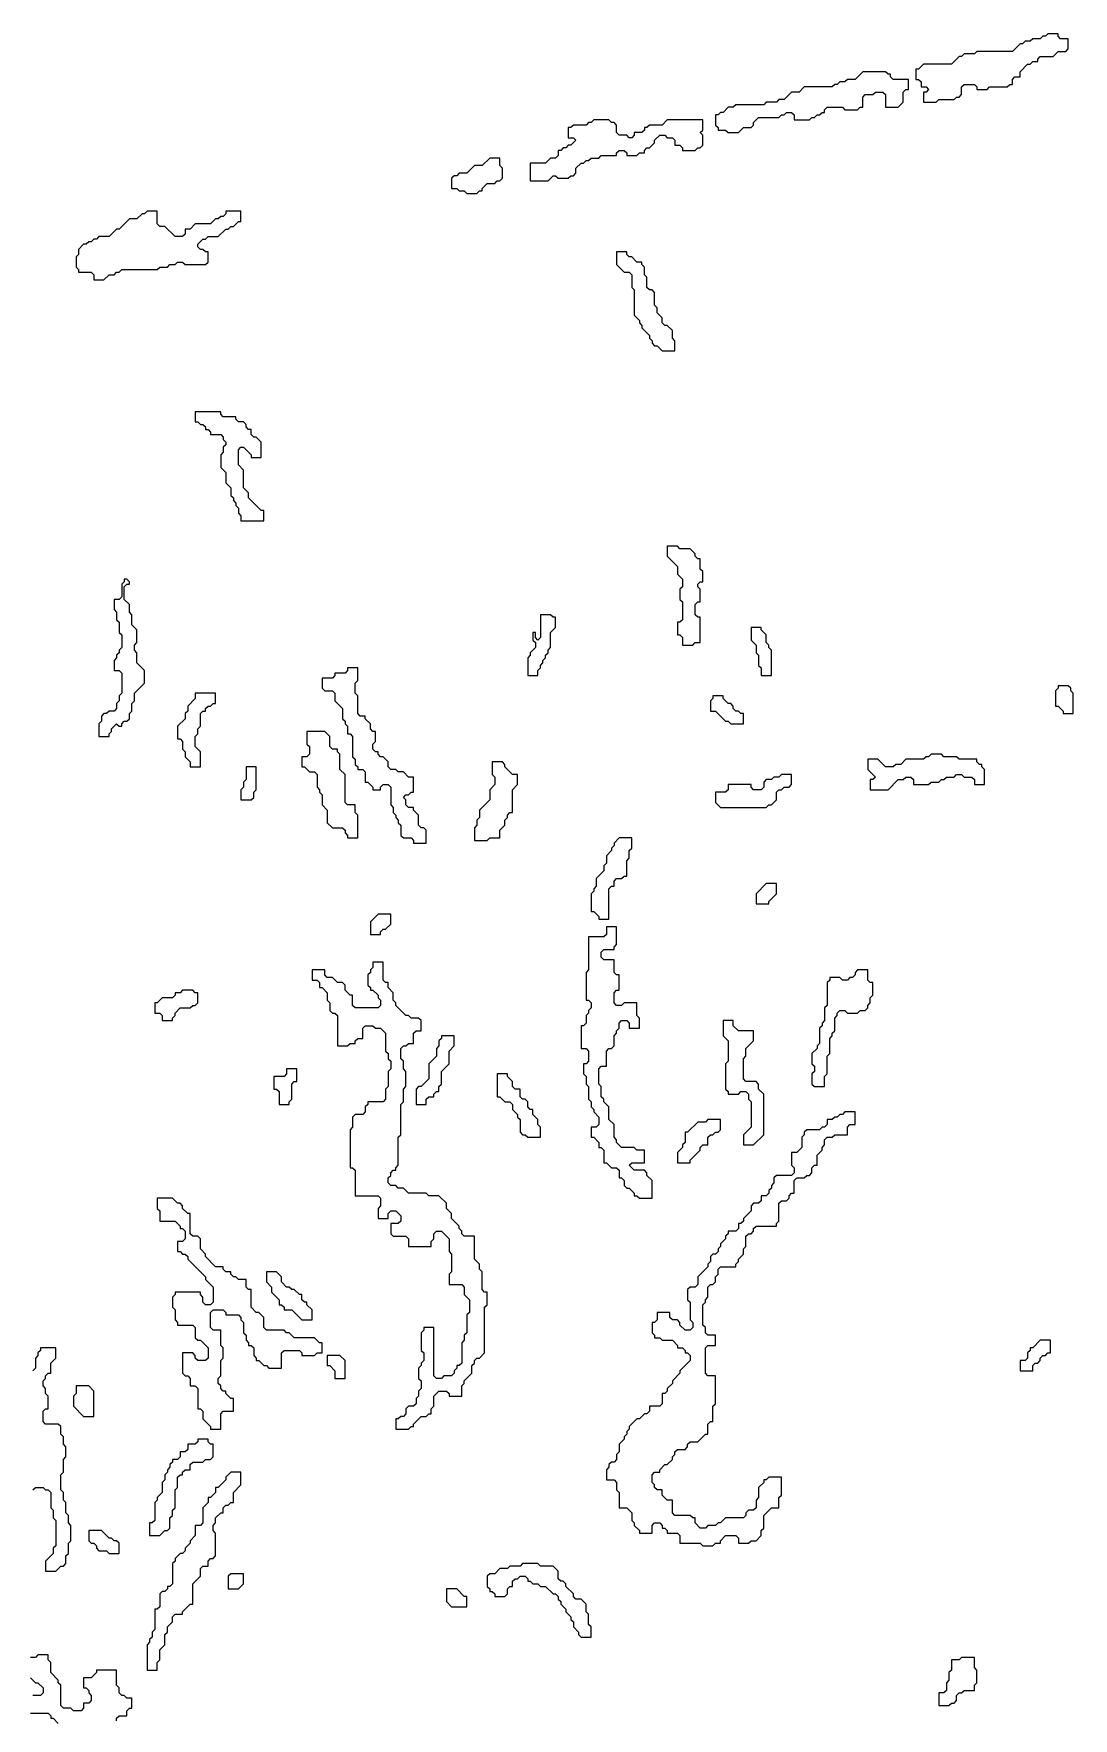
# Model space of a CAD drawing. Header units: metres. Extents: x 0 to 500, y 0 to 703.
# Drawn here: x 298.7 to 349.9, y 601.1 to 684.1 of the extents above; entities that cross this region are included whole.
import ezdxf

# ---------------------------------------------------------------- set-up
doc = ezdxf.new("R2010")
doc.units = ezdxf.units.M

msp = doc.modelspace()

# ---------------------------------------------------------------- linework, layer by layer
for points in [[(348.625, 684.125), (348.5, 684), (348.375, 684), (348.25, 683.875), (347.875, 683.875), (347.75, 683.75), (347.5, 683.75), (347.375, 683.625), (347.25, 683.625), (346.875, 683.25), (345.125, 683.25), (345, 683.125), (344.5, 683.125), (344.375, 683), (344.25, 683), (343.875, 682.625), (342.5, 682.625), (342.25, 682.375), (342.125, 682.375), (342.125, 681.875), (342.25, 681.875), (342.375, 681.75), (342.375, 681.5), (342.625, 681.5), (342.75, 681.375), (342.625, 681.25), (342.5, 681.25), (342.5, 680.75), (343.125, 680.75), (343.25, 680.875), (344, 680.875), (344.125, 681), (344.25, 681), (344.375, 681.125), (344.375, 681.5), (344.5, 681.625), (345, 681.625), (345.125, 681.5), (345.125, 681.375), (345.625, 681.375), (345.75, 681.5), (346.625, 681.5), (346.75, 681.625), (346.875, 681.625), (346.875, 681.875), (347, 682), (347.25, 682), (347.25, 682.25), (347.625, 682.625), (347.75, 682.625), (347.875, 682.75), (348.125, 682.75), (348.125, 682.875), (348.25, 683), (348.875, 683), (349.125, 683.25), (349.5, 683.25), (349.625, 683.375), (349.625, 683.875), (349.25, 683.875), (349.125, 684), (349.125, 684.125)], [(339.5, 682.25), (339.125, 681.875), (338.75, 681.875), (338.625, 681.75), (338.375, 681.75), (338.25, 681.625), (338.125, 681.625), (338, 681.5), (336.625, 681.5), (336.375, 681.25), (336, 681.25), (335.625, 680.875), (335.375, 680.875), (335.25, 680.75), (334.75, 680.75), (334.625, 680.625), (333.25, 680.625), (333.125, 680.5), (332.875, 680.5), (332.625, 680.25), (332.5, 680.25), (332.375, 680.125), (332.25, 680.125), (332.25, 679.625), (332.375, 679.5), (332.375, 679.375), (332.75, 679.375), (332.875, 679.25), (333.375, 679.25), (333.625, 679.5), (334, 679.5), (334.125, 679.625), (334.125, 679.75), (334.375, 680), (335.375, 680), (335.5, 680.125), (335.625, 680.125), (335.75, 680.25), (336, 680.25), (336.125, 680.125), (336.125, 679.875), (336.875, 679.875), (337, 680), (337.125, 680), (337.25, 680.125), (337.375, 680.125), (337.5, 680.25), (337.625, 680.25), (337.625, 680.375), (337.75, 680.5), (338.5, 680.5), (338.625, 680.375), (339.25, 680.375), (339.375, 680.5), (339.5, 680.5), (339.5, 681), (339.625, 681.125), (340, 681.125), (340.125, 681.25), (340.5, 681.25), (340.625, 681.125), (340.625, 680.5), (341.25, 680.5), (341.5, 680.75), (341.5, 681.25), (341.625, 681.375), (341.75, 681.375), (341.75, 681.875), (341, 681.875), (340.875, 682), (340.875, 682.125), (340.75, 682.125), (340.625, 682.25)], [(326.25, 679.875), (326.125, 679.75), (326, 679.75), (325.875, 679.625), (325.25, 679.625), (325.125, 679.5), (325, 679.5), (325, 679), (325.25, 679), (325.375, 678.875), (325.125, 678.625), (325, 678.625), (324.875, 678.5), (324.75, 678.5), (324.625, 678.375), (324.5, 678.375), (324.5, 678.125), (324.375, 678), (324.125, 678), (323.875, 677.75), (323.125, 677.75), (323.125, 676.875), (324, 676.875), (324.25, 677.125), (324.375, 677.125), (324.5, 677), (325, 677), (325.125, 677.125), (325.25, 677.125), (325.375, 677.25), (325.375, 677.5), (325.625, 677.75), (325.75, 677.75), (325.875, 677.875), (326, 677.875), (326.125, 678), (326.5, 678), (326.625, 678.125), (327.375, 678.125), (327.375, 678.25), (327.5, 678.375), (327.75, 678.375), (327.875, 678.25), (327.875, 678.125), (328.375, 678.125), (328.5, 678.25), (328.75, 678.25), (328.75, 678.375), (328.875, 678.5), (329, 678.5), (329.25, 678.75), (329.25, 678.875), (329.5, 679.125), (329.75, 679.125), (329.875, 679), (330.125, 679), (330.25, 678.875), (330.25, 678.625), (330.5, 678.625), (330.625, 678.5), (330.625, 678.375), (331.25, 678.375), (331.375, 678.5), (331.5, 678.5), (331.625, 678.625), (331.625, 679.125), (331.5, 679.25), (331.625, 679.375), (331.625, 679.875), (329.875, 679.875), (329.625, 679.625), (329, 679.625), (328.875, 679.5), (328.75, 679.5), (328.75, 679.375), (328.625, 679.25), (328.25, 679.25), (328.25, 679.125), (328.125, 679), (328, 679), (327.875, 679.125), (327.5, 679.125), (327.375, 679.25), (327.375, 679.625), (327.25, 679.75), (327.125, 679.75), (327, 679.875)], [(321.125, 678), (320.75, 677.625), (320.375, 677.625), (320, 677.25), (319.625, 677.25), (319.5, 677.125), (319.375, 677.125), (319.25, 677), (319.25, 676.5), (319.5, 676.5), (319.625, 676.375), (319.875, 676.375), (320, 676.25), (320.5, 676.25), (320.625, 676.375), (320.75, 676.375), (320.75, 676.5), (321, 676.75), (321.375, 676.75), (321.5, 676.875), (321.625, 676.875), (321.75, 677), (321.75, 677.5), (321.625, 677.625), (321.625, 678)], [(304.25, 675.375), (304.125, 675.25), (304, 675.25), (303.75, 675), (303.375, 675), (302.875, 674.5), (302.75, 674.5), (302.375, 674.125), (301.875, 674.125), (301.75, 674), (301.625, 674), (301.5, 673.875), (301.375, 673.875), (301.25, 673.75), (301.125, 673.75), (300.875, 673.5), (300.875, 673.25), (300.75, 673.125), (300.75, 672.625), (300.875, 672.5), (300.875, 672.375), (301.5, 672.375), (301.625, 672.25), (301.625, 672), (302.125, 672), (302.375, 672.25), (302.625, 672.25), (302.75, 672.375), (302.875, 672.375), (303, 672.5), (304.75, 672.5), (304.875, 672.625), (305.25, 672.625), (305.375, 672.75), (305.625, 672.75), (305.75, 672.875), (306, 672.875), (306.125, 672.75), (307.125, 672.75), (307.25, 672.875), (307.25, 673.375), (307.125, 673.375), (307, 673.5), (306.875, 673.5), (306.75, 673.625), (306.75, 673.75), (307, 674), (307.125, 674), (307.25, 674.125), (307.75, 674.125), (308.125, 674.5), (308.25, 674.5), (308.375, 674.625), (308.5, 674.625), (308.75, 674.875), (308.875, 674.875), (308.875, 675.375), (308.125, 675.375), (308.125, 675.25), (308, 675.125), (307.875, 675.125), (307.75, 675), (307.625, 675), (307.375, 674.75), (306.625, 674.75), (306.375, 674.5), (306.125, 674.5), (306.125, 674.25), (306, 674.125), (305.625, 674.125), (305.125, 674.625), (304.875, 674.625), (304.75, 674.75), (304.75, 675.375)], [(327.375, 673.375), (327.375, 672.75), (327.75, 672.375), (328, 672.375), (328.125, 672.25), (328.125, 671.625), (328.25, 671.5), (328.25, 670.25), (328.5, 670), (328.5, 669.875), (328.625, 669.75), (328.625, 669.625), (329, 669.25), (329, 669.125), (329.125, 669), (329.125, 668.875), (329.25, 668.75), (329.375, 668.75), (329.625, 668.5), (330.25, 668.5), (330.25, 669), (330.125, 669.125), (330.125, 669.5), (329.875, 669.75), (329.75, 669.75), (329.625, 669.875), (329.625, 670.125), (329.375, 670.375), (329.375, 670.625), (329.25, 670.75), (329.25, 671.375), (329.125, 671.5), (329, 671.5), (328.875, 671.625), (328.875, 672.125), (328.75, 672.25), (328.75, 672.625), (328.625, 672.75), (328.625, 672.875), (328.375, 672.875), (328.125, 673.125), (328, 673.125), (327.875, 673.25), (327.875, 673.375)], [(306.625, 665.5), (306.625, 665), (306.75, 665), (306.875, 664.875), (307, 664.875), (307.125, 664.75), (307.125, 664.625), (307.25, 664.625), (307.375, 664.5), (307.375, 664.375), (307.875, 664.375), (308, 664.25), (308, 664.125), (308.125, 664), (308.125, 663.875), (308, 663.75), (308, 663.5), (307.875, 663.375), (307.875, 662.75), (308.125, 662.5), (308.125, 662), (308.375, 661.75), (308.375, 661.375), (308.5, 661.25), (308.5, 661.125), (308.625, 661), (308.625, 660.875), (308.75, 660.75), (308.75, 660.5), (308.875, 660.375), (308.875, 660.125), (310, 660.125), (310, 660.625), (309.875, 660.625), (309.25, 661.25), (309.25, 661.5), (309, 661.75), (309, 662.625), (308.75, 662.875), (308.75, 663.625), (308.875, 663.75), (309, 663.75), (309.375, 663.375), (309.375, 663.25), (309.875, 663.25), (309.875, 664), (309.625, 664.25), (309.5, 664.25), (309.375, 664.375), (309.375, 664.625), (309.25, 664.625), (309.125, 664.75), (309.125, 664.875), (309, 665), (308.75, 665), (308.625, 665.125), (308.625, 665.25), (308, 665.25), (307.875, 665.375), (307.875, 665.5)], [(329.875, 658.875), (329.875, 658.375), (330.375, 657.875), (330.375, 657.5), (330.625, 657.25), (330.625, 656.875), (330.5, 656.75), (330.5, 656.25), (330.625, 656.125), (330.625, 655.25), (330.5, 655.125), (330.375, 655.125), (330.375, 654.5), (330.5, 654.5), (330.625, 654.375), (330.625, 654), (331.125, 654), (331.25, 654.125), (331.5, 654.125), (331.5, 655.375), (331.375, 655.375), (331.25, 655.5), (331.25, 656), (331.375, 656.125), (331.5, 656.125), (331.5, 656.75), (331.375, 656.875), (331.375, 657), (331.5, 657.125), (331.625, 657.125), (331.625, 657.625), (331.5, 657.75), (331.5, 658.25), (331.375, 658.25), (331.25, 658.375), (331.25, 658.5), (331, 658.75), (330.5, 658.75), (330.375, 658.875)], [(303.125, 657.25), (303.125, 657.125), (303, 657), (303, 656.375), (302.875, 656.25), (302.625, 656.25), (302.625, 655.75), (302.75, 655.625), (302.75, 655.25), (302.875, 655.125), (302.875, 654.625), (303, 654.5), (303, 653.875), (302.875, 653.75), (302.875, 653.625), (302.75, 653.5), (302.75, 653.375), (302.625, 653.25), (302.625, 652.75), (302.875, 652.75), (303, 652.625), (303, 651.625), (302.875, 651.5), (302.875, 651.25), (302.75, 651.125), (302.75, 650.875), (302.625, 650.75), (302.375, 650.75), (302.25, 650.625), (302.125, 650.625), (302, 650.5), (302, 650.25), (301.875, 650.125), (301.875, 649.5), (302.375, 649.5), (302.375, 649.625), (302.5, 649.75), (302.5, 649.875), (302.75, 650.125), (302.875, 650), (303, 650), (303, 650.125), (303.125, 650.25), (303.25, 650.25), (303.375, 650.375), (303.375, 650.625), (303.5, 650.75), (303.5, 651.125), (303.625, 651.25), (303.625, 651.625), (304.125, 652.125), (304.125, 652.75), (303.75, 653.125), (303.75, 653.625), (303.625, 653.75), (303.625, 654), (303.75, 654.125), (303.75, 654.75), (303.5, 655), (303.5, 655.5), (303.375, 655.625), (303.375, 656), (303.125, 656.25), (303.125, 656.875), (303.25, 657), (303.375, 657), (303.375, 657.125), (303.25, 657.25)], [(323.625, 655.5), (323.625, 654.375), (323.5, 654.25), (323.375, 654.375), (323.375, 654.625), (323.25, 654.625), (323.25, 654.25), (323.375, 654.125), (323.375, 653.875), (323.125, 653.625), (323.125, 653.5), (323, 653.375), (323, 652.5), (323.5, 652.5), (323.5, 652.75), (323.625, 652.875), (323.625, 653), (323.75, 653.125), (323.75, 653.25), (323.875, 653.375), (323.875, 653.5), (324, 653.625), (324, 653.75), (324.125, 653.875), (324.125, 654.625), (324.375, 654.875), (324.375, 655.375), (324.25, 655.375), (324.125, 655.5)], [(334, 654.875), (334, 654.25), (334.25, 654), (334.25, 653.625), (334.375, 653.5), (334.375, 653), (334.5, 652.875), (334.5, 652.5), (335, 652.5), (335, 653.75), (334.875, 653.875), (334.875, 654), (334.75, 654.125), (334.75, 654.5), (334.5, 654.75), (334.5, 654.875)], [(314.125, 652.875), (314.125, 652.75), (314, 652.625), (313.5, 652.625), (313.5, 652.5), (313.375, 652.375), (312.875, 652.375), (312.875, 651.875), (313, 651.75), (313.375, 651.75), (313.5, 651.625), (313.5, 651.25), (313.875, 650.875), (313.875, 650.375), (314, 650.25), (314, 650.125), (314.125, 650), (314.125, 649.625), (314.25, 649.625), (314.375, 649.5), (314.375, 648.5), (314.5, 648.375), (314.5, 648.125), (314.625, 648), (314.625, 647.875), (314.875, 647.875), (315, 647.75), (315, 647.25), (315.125, 647.25), (315.375, 647), (315.375, 646.875), (315.75, 646.875), (315.75, 647), (315.875, 647.125), (316.125, 647.125), (316.25, 647), (316.25, 646.125), (316.375, 646), (316.375, 645.75), (316.5, 645.625), (316.5, 645.5), (316.625, 645.375), (316.625, 645.25), (316.75, 645.125), (316.75, 644.625), (316.875, 644.5), (317.25, 644.5), (317.375, 644.375), (317.375, 644.25), (318, 644.25), (318, 644.875), (317.875, 645), (317.75, 645), (317.625, 645.125), (317.625, 645.625), (317.375, 645.875), (317.375, 646), (317.125, 646), (317, 646.125), (317, 646.375), (316.875, 646.5), (317, 646.625), (317.125, 646.625), (317.25, 646.75), (317.375, 646.75), (317.375, 647.5), (317.125, 647.5), (316.875, 647.75), (316.625, 647.75), (316.5, 647.875), (316.25, 647.875), (316.125, 648), (316.125, 648.25), (315.875, 648.5), (315.75, 648.5), (315.625, 648.625), (315.625, 648.75), (315.5, 648.75), (315.375, 648.875), (315.375, 649.125), (315.5, 649.25), (315.5, 649.75), (315.375, 649.75), (315.25, 649.875), (315.25, 650.125), (315, 650.375), (315, 650.5), (314.75, 650.5), (314.625, 650.625), (314.625, 651.5), (314.5, 651.625), (314.5, 652.125), (314.625, 652.25), (314.625, 652.875)], [(306.625, 651.625), (306.625, 651.375), (306.25, 651), (306.25, 650.75), (306.125, 650.625), (306.125, 650.375), (305.75, 650), (305.75, 649.375), (305.875, 649.375), (306, 649.25), (306, 648.875), (306.125, 648.75), (306.125, 648.5), (306.375, 648.25), (306.375, 648), (306.875, 648), (306.875, 648.75), (306.625, 649), (306.625, 649.5), (306.75, 649.625), (306.75, 649.875), (306.875, 650), (306.875, 650.625), (307, 650.75), (307.125, 650.75), (307.125, 650.875), (307.25, 651), (307.375, 651), (307.5, 651.125), (307.625, 651.125), (307.625, 651.625)], [(349.125, 652), (349.125, 651.875), (349, 651.75), (349, 651), (349.125, 651), (349.375, 650.75), (349.375, 650.625), (349.875, 650.625), (349.875, 651.625), (349.75, 651.75), (349.75, 651.875), (349.625, 652)], [(332.125, 651.5), (332.125, 651.375), (332, 651.25), (332, 650.75), (332.25, 650.75), (332.75, 650.25), (332.875, 650.25), (333, 650.125), (333.625, 650.125), (333.625, 650.625), (333.5, 650.625), (333.375, 650.75), (333.25, 650.75), (333.125, 650.875), (333.125, 651), (333, 651.125), (332.875, 651.125), (332.625, 651.375), (332.625, 651.5)], [(312.125, 649.75), (312.125, 649.125), (312.25, 649), (312.25, 648.625), (312.125, 648.5), (311.875, 648.5), (311.875, 648), (312, 648), (312.25, 647.75), (312.5, 647.75), (312.625, 647.625), (312.625, 647), (312.75, 646.875), (312.75, 646.75), (312.875, 646.625), (312.875, 646.125), (313.125, 645.875), (313.125, 645.25), (313.375, 645), (313.875, 645), (314, 644.875), (314, 644.75), (314.125, 644.625), (314.125, 644.5), (314.625, 644.5), (314.625, 645.625), (314.5, 645.75), (314.5, 646.125), (314.125, 646.125), (314, 646.25), (314, 647.625), (313.75, 647.875), (313.75, 648.625), (313.625, 648.75), (313.625, 648.875), (313.375, 648.875), (313.25, 649), (313.25, 649.5), (313, 649.75)], [(321.25, 648.25), (321.25, 647.625), (321.375, 647.5), (321.375, 647.125), (321.125, 646.875), (321.125, 646.375), (320.625, 645.875), (320.625, 645.5), (320.5, 645.375), (320.5, 645.125), (320.375, 645), (320.375, 644.375), (321, 644.375), (321.125, 644.5), (321.625, 644.5), (321.625, 644.875), (321.875, 645.125), (321.875, 645.375), (322, 645.5), (322, 645.625), (322.125, 645.75), (322.25, 645.75), (322.25, 646.875), (322.5, 647.125), (322.5, 647.625), (322.25, 647.625), (321.875, 648), (321.875, 648.125), (321.75, 648.25)], [(342.875, 648.625), (342.75, 648.5), (342.625, 648.5), (342.5, 648.375), (341.625, 648.375), (341.375, 648.125), (341.125, 648.125), (341, 648), (340.625, 648), (340.25, 648.375), (339.75, 648.375), (339.75, 647.875), (340.125, 647.5), (340, 647.375), (339.875, 647.375), (339.875, 646.875), (340.75, 646.875), (341.25, 647.375), (341.5, 647.375), (341.625, 647.5), (341.875, 647.5), (342, 647.375), (342, 647.125), (342.75, 647.125), (342.875, 647.25), (343.25, 647.25), (343.375, 647.375), (343.5, 647.375), (343.625, 647.5), (344, 647.5), (344.125, 647.625), (344.375, 647.625), (344.5, 647.5), (344.875, 647.5), (345, 647.375), (345, 647.125), (345.5, 647.125), (345.5, 647.875), (345.375, 648), (345.375, 648.125), (345.25, 648.125), (345.125, 648.25), (345.125, 648.375), (344.25, 648.375), (344.125, 648.5), (343.5, 648.5), (343.375, 648.625)], [(309.125, 648), (309.125, 647.375), (309, 647.25), (309, 647), (308.875, 646.875), (308.875, 646.375), (309.375, 646.375), (309.5, 646.5), (309.5, 646.75), (309.625, 646.875), (309.625, 648)], [(335.5, 647.625), (335.375, 647.5), (335.125, 647.5), (335, 647.375), (334.75, 647.375), (334.625, 647.25), (334.625, 647), (334.5, 646.875), (334.125, 646.875), (334, 647), (334, 647.125), (332.875, 647.125), (332.875, 646.875), (332.75, 646.75), (332.25, 646.75), (332.25, 646.25), (332.5, 646), (334.75, 646), (334.875, 646.125), (335, 646.125), (335.25, 646.375), (335.25, 646.75), (335.375, 646.875), (335.5, 646.875), (335.625, 647), (335.875, 647), (336, 647.125), (336, 647.625)], [(327.5, 644.5), (327.25, 644.25), (327.25, 644.125), (327.125, 644), (327.125, 643.875), (326.875, 643.625), (326.875, 643.25), (326.75, 643.125), (326.75, 642.875), (326.375, 642.5), (326.375, 642.125), (326.25, 642), (326.25, 641.875), (326.125, 641.75), (326.125, 640.875), (326.25, 640.875), (326.5, 640.625), (326.5, 640.5), (327, 640.5), (327, 642), (327.125, 642.125), (327.25, 642.125), (327.25, 642.375), (327.375, 642.5), (327.625, 642.5), (327.75, 642.625), (327.875, 642.625), (327.875, 643.375), (328, 643.5), (328, 643.875), (328.125, 644), (328.125, 644.5)], [(334.75, 642.25), (334.25, 641.75), (334.25, 641.25), (334.875, 641.25), (334.875, 641.375), (335.25, 641.75), (335.25, 642.25)], [(315.625, 640.75), (315.25, 640.375), (315.25, 639.75), (315.75, 639.75), (315.75, 639.875), (315.875, 640), (316, 640), (316.25, 640.25), (316.25, 640.75)], [(326.875, 640.125), (326.875, 639.75), (326.75, 639.625), (326, 639.625), (326, 638), (325.875, 637.875), (325.875, 636.5), (326, 636.5), (326.125, 636.375), (326.125, 636.125), (326, 636), (326, 635.875), (325.875, 635.75), (325.875, 635.375), (325.75, 635.25), (325.625, 635.25), (325.625, 634.125), (325.875, 634.125), (326, 634), (326, 633.5), (325.875, 633.375), (325.75, 633.375), (325.75, 632.875), (325.875, 632.75), (325.875, 632.375), (326, 632.25), (326, 631.625), (326.125, 631.5), (326.125, 631.25), (326.25, 631.125), (326.25, 631), (326.5, 630.75), (326.5, 630.375), (326.375, 630.25), (326.125, 630.25), (326.125, 629.75), (326.25, 629.75), (326.5, 629.5), (326.5, 629.25), (326.625, 629.25), (326.75, 629.125), (326.75, 628.5), (326.875, 628.5), (327.125, 628.25), (327.375, 628.25), (327.5, 628.125), (327.5, 627.75), (327.625, 627.75), (327.75, 627.625), (327.75, 627.375), (327.875, 627.25), (328, 627.25), (328.25, 627), (328.25, 626.875), (328.375, 626.875), (328.5, 626.75), (329.125, 626.75), (329.125, 627.625), (328.875, 627.875), (328.875, 628), (328.75, 628.125), (328.25, 628.125), (328, 628.375), (328.125, 628.5), (328.75, 628.5), (328.75, 629.125), (328.375, 629.125), (328.25, 629.25), (327.625, 629.25), (327.375, 629.5), (327.375, 629.625), (327.25, 629.75), (327.25, 630.375), (327, 630.625), (327, 631.25), (326.75, 631.5), (326.75, 631.625), (326.625, 631.75), (326.625, 632.25), (326.5, 632.375), (326.5, 633.125), (326.625, 633.25), (326.875, 633.25), (326.875, 634), (327, 634.125), (327.125, 634.125), (327.25, 634.25), (327.25, 634.75), (327.375, 634.875), (327.375, 635), (327.5, 635.125), (327.5, 635.375), (327.625, 635.5), (327.875, 635.5), (328, 635.375), (328, 635.125), (328.5, 635.125), (328.5, 635.625), (328.375, 635.75), (328.375, 636.375), (327.75, 636.375), (327.625, 636.25), (327.375, 636.25), (327.25, 636.375), (327.25, 636.875), (327.375, 637), (327.5, 637), (327.5, 637.75), (327.375, 637.75), (327.25, 637.875), (327.25, 638.5), (326.75, 638.5), (326.625, 638.625), (326.625, 638.875), (326.75, 639), (327.25, 639), (327.25, 639.125), (327.375, 639.25), (327.375, 640.125)], [(315.375, 638.375), (315.375, 638.125), (315.25, 638), (315.25, 637.875), (315.125, 637.75), (315.125, 637.25), (315.25, 637.125), (315.25, 637), (315.375, 637), (315.625, 636.75), (315.625, 636.625), (315.75, 636.5), (315.75, 636.25), (315.625, 636.125), (314.5, 636.125), (314.375, 636.25), (314.375, 636.75), (314.25, 636.75), (314, 637), (314, 637.25), (313.875, 637.375), (313.625, 637.375), (313.375, 637.625), (313.125, 637.625), (313, 637.75), (313, 638), (312.375, 638), (312.375, 637.5), (312.625, 637.5), (312.75, 637.375), (312.75, 637.125), (312.875, 637.125), (313.125, 636.875), (313.125, 636.5), (313.25, 636.375), (313.25, 636), (313.375, 635.875), (313.5, 635.875), (313.625, 635.75), (313.625, 634.25), (314.125, 634.25), (314.25, 634.375), (314.5, 634.375), (314.5, 634.5), (314.625, 634.625), (314.875, 634.625), (314.875, 635.125), (315, 635.25), (315.375, 635.25), (315.5, 635.125), (315.75, 635.125), (316, 634.875), (316, 634), (316.125, 633.875), (316.125, 633.625), (316.25, 633.5), (316.25, 633.125), (316.125, 633), (316.125, 632.25), (316, 632.125), (316, 631.625), (315.875, 631.5), (315.125, 631.5), (315.125, 631.375), (315, 631.25), (315, 631), (314.875, 630.875), (314.5, 630.875), (314.375, 630.75), (314.375, 630.25), (314.25, 630.125), (314.25, 628.25), (314.375, 628.25), (314.5, 628.125), (314.5, 626.875), (315.625, 626.875), (315.75, 626.75), (315.75, 626.375), (315.625, 626.25), (315.625, 625.75), (316.125, 625.75), (316.125, 626), (316.25, 626.125), (316.5, 626.125), (316.75, 625.875), (316.75, 625.625), (316.625, 625.5), (316.25, 625.5), (316.25, 625), (316.375, 624.875), (317, 624.875), (317.125, 624.75), (317.125, 624.375), (318.25, 624.375), (318.25, 624.625), (318.375, 624.75), (318.375, 625), (318.5, 625.125), (318.75, 625.125), (319.125, 624.75), (319.125, 624.125), (319.25, 624), (319.25, 623.125), (319.125, 623), (319.125, 622.5), (319.75, 622.5), (319.875, 622.375), (319.875, 622), (320.125, 621.75), (320.125, 621.125), (320, 621), (320, 620.125), (319.875, 620), (319.875, 619.75), (319.75, 619.625), (319.75, 618.625), (319.625, 618.5), (319.5, 618.5), (319.5, 618.375), (319.375, 618.25), (319.375, 618.125), (319.25, 618), (318.875, 618), (318.75, 617.875), (318.5, 617.875), (318.375, 618), (318.375, 620.375), (317.875, 620.375), (317.875, 620.25), (317.75, 620.125), (317.75, 619.25), (317.875, 619.125), (317.875, 618.75), (317.75, 618.625), (317.75, 618.5), (317.625, 618.375), (317.625, 617.875), (317.75, 617.75), (317.75, 617.375), (317.625, 617.25), (317.625, 617), (317.5, 616.875), (317.5, 616.625), (317.375, 616.5), (317.125, 616.5), (317, 616.375), (317, 616.125), (316.875, 616), (316.75, 616), (316.625, 615.875), (316.5, 615.875), (316.5, 615.375), (317.125, 615.375), (317.25, 615.5), (317.375, 615.5), (317.375, 615.625), (317.75, 616), (318, 616), (318.125, 616.125), (318.25, 616.125), (318.25, 616.375), (318.375, 616.5), (318.375, 617), (318.625, 617.25), (319, 617.25), (319.125, 617.125), (319.125, 617), (319.75, 617), (319.75, 617.5), (319.875, 617.625), (319.875, 617.75), (320.25, 618.125), (320.25, 618.5), (320.375, 618.625), (320.375, 618.75), (320.5, 618.875), (320.625, 618.875), (320.875, 619.125), (320.875, 621.375), (321, 621.5), (321, 622.125), (320.875, 622.125), (320.75, 622.25), (320.75, 623.125), (320.625, 623.25), (320.625, 623.5), (320.375, 623.75), (320.375, 624.875), (319.875, 624.875), (319.75, 625), (319.75, 625.125), (319.625, 625.25), (319.625, 625.375), (319.25, 625.75), (319.25, 626), (319, 626.25), (319, 626.5), (318.625, 626.875), (318.125, 626.875), (318, 627), (317.125, 627), (316.875, 627.25), (316.625, 627.25), (316.5, 627.375), (316.25, 627.375), (316.125, 627.5), (316.125, 627.75), (316.25, 627.875), (316.25, 628), (316.375, 628.125), (316.5, 628.125), (316.5, 628.25), (316.625, 628.375), (316.625, 629.75), (316.75, 629.875), (316.75, 631.375), (316.875, 631.5), (316.875, 632.125), (317, 632.25), (317, 633), (316.875, 633.125), (316.875, 633.5), (316.75, 633.625), (316.75, 634.125), (316.875, 634.25), (317, 634.25), (317.125, 634.375), (317.375, 634.375), (317.375, 634.875), (317.5, 635), (317.75, 635), (317.75, 635.5), (317.625, 635.625), (317.25, 635.625), (317.125, 635.75), (317, 635.75), (316.5, 636.25), (316.5, 636.375), (316.375, 636.5), (316.375, 636.875), (316.125, 637.125), (316.125, 637.375), (316, 637.375), (315.875, 637.5), (315.875, 638.375)], [(339.25, 638), (339.125, 637.875), (339.125, 637.75), (339, 637.625), (338.875, 637.625), (338.75, 637.5), (338.5, 637.5), (338.375, 637.625), (337.875, 637.625), (337.875, 637.5), (337.75, 637.375), (337.75, 636.25), (337.625, 636.125), (337.625, 635.5), (337.5, 635.375), (337.5, 635.25), (337.375, 635.125), (337.375, 634.375), (337.25, 634.25), (337.25, 634.125), (337, 633.875), (337, 633.375), (337.125, 633.25), (337.125, 633), (337, 632.875), (337, 632.375), (337.125, 632.25), (337.625, 632.25), (337.625, 632.75), (337.75, 632.875), (337.75, 633.75), (337.875, 633.875), (337.875, 634.625), (338, 634.75), (338, 634.875), (338.125, 635), (338.125, 635.625), (338.25, 635.75), (338.25, 635.875), (338.375, 636), (338.625, 636), (338.75, 635.875), (339.25, 635.875), (339.375, 636), (339.625, 636), (339.75, 636.125), (339.75, 636.25), (339.875, 636.375), (339.875, 636.625), (340, 636.75), (340, 637.375), (339.875, 637.375), (339.75, 637.5), (339.75, 638)], [(306, 637), (305.875, 636.875), (305.625, 636.875), (305.625, 636.75), (305.5, 636.625), (305, 636.625), (304.75, 636.375), (304.625, 636.375), (304.625, 635.875), (304.875, 635.875), (305, 635.75), (305, 635.5), (305.5, 635.5), (305.5, 635.625), (305.625, 635.75), (305.625, 635.875), (305.875, 636.125), (306.375, 636.125), (306.5, 636.25), (306.625, 636.25), (306.75, 636.375), (306.75, 636.875), (306.625, 636.875), (306.5, 637)], [(332.625, 635.5), (332.625, 634.75), (332.875, 634.5), (332.875, 633.5), (332.75, 633.375), (332.75, 632.125), (332.875, 632), (332.875, 631.875), (333.375, 631.875), (333.5, 632), (333.75, 632), (333.875, 631.875), (333.875, 631.625), (334, 631.5), (334, 630.25), (333.625, 629.875), (333.625, 629.375), (334.125, 629.375), (334.625, 629.875), (334.625, 631.875), (334.375, 632.125), (334.375, 632.375), (334.25, 632.5), (333.75, 632.5), (333.625, 632.625), (333.625, 633.625), (333.75, 633.75), (333.75, 634.125), (334.125, 634.5), (334.125, 635), (333.375, 635), (333.125, 635.25), (333.125, 635.5)], [(318.75, 634.75), (318.75, 634.625), (318.625, 634.5), (318.625, 634.25), (318.5, 634.125), (318.5, 633.75), (318.125, 633.375), (318.125, 632.625), (317.75, 632.25), (317.625, 632.25), (317.5, 632.125), (317.5, 631.375), (318, 631.375), (318, 631.625), (318.125, 631.75), (318.375, 631.75), (318.375, 631.875), (318.5, 632), (318.625, 632), (318.625, 632.25), (318.75, 632.375), (318.75, 633), (319.125, 633.375), (319.125, 634), (319.375, 634.25), (319.375, 634.75)], [(311.125, 633.125), (311.125, 632.875), (311, 632.75), (310.5, 632.75), (310.5, 632.125), (310.625, 632.125), (310.75, 632), (310.75, 631.375), (311.25, 631.375), (311.25, 631.5), (311.375, 631.625), (311.375, 632.375), (311.5, 632.5), (311.625, 632.5), (311.625, 633.125)], [(321.5, 632.875), (321.5, 631.75), (321.625, 631.75), (321.875, 631.5), (322.125, 631.5), (322.25, 631.375), (322.25, 631.125), (322.5, 630.875), (322.5, 630.75), (322.625, 630.625), (322.625, 630), (322.75, 629.875), (322.875, 629.875), (323, 629.75), (323.625, 629.75), (323.625, 630.25), (323.5, 630.375), (323.5, 630.625), (323.25, 630.875), (323.25, 631.125), (323.125, 631.125), (323, 631.25), (323, 631.5), (322.875, 631.625), (322.75, 631.625), (322.625, 631.75), (322.625, 632.125), (322.375, 632.125), (322.25, 632.25), (322.25, 632.5), (322, 632.75), (322, 632.875)], [(338.625, 631), (338.5, 630.875), (338.375, 630.875), (338.25, 630.75), (338.125, 630.75), (338, 630.625), (337.75, 630.625), (337.75, 630.375), (337.625, 630.25), (337.5, 630.25), (337.375, 630.125), (336.75, 630.125), (336.625, 630), (336.625, 629.875), (336.5, 629.75), (336.5, 629.25), (336.25, 629), (336, 629), (336, 628.375), (336.125, 628.25), (336.125, 628), (336, 627.875), (335.25, 627.875), (335.125, 627.75), (335.125, 627.5), (335, 627.375), (335, 627.25), (334.875, 627.125), (334.875, 627), (334.75, 626.875), (334.5, 626.875), (334.5, 626.625), (334.375, 626.5), (334.125, 626.5), (334, 626.375), (334, 626.125), (333.625, 625.75), (333.625, 625.625), (333.5, 625.5), (333.375, 625.5), (333.375, 625.25), (333.25, 625.125), (332.875, 625.125), (332.875, 625), (332.75, 624.875), (332.75, 624.75), (332.5, 624.5), (332.5, 624.375), (332.375, 624.25), (332.375, 624.125), (332.25, 624), (332.125, 624), (332, 623.875), (332, 623.625), (331.875, 623.5), (331.875, 623.375), (331.375, 622.875), (331.375, 622.5), (331.25, 622.375), (331, 622.375), (330.875, 622.25), (330.875, 621.75), (331, 621.625), (331, 620.75), (331.125, 620.625), (331.125, 620.375), (331, 620.25), (330.75, 620.25), (330.5, 620.5), (330.5, 620.625), (330.375, 620.75), (330.125, 620.75), (330, 620.875), (330, 621.125), (329.375, 621.125), (329.375, 620.75), (329.25, 620.625), (329.125, 620.625), (329.125, 620.125), (329.25, 620), (329.25, 619.875), (329.5, 619.875), (329.625, 619.75), (330.125, 619.75), (330.375, 619.5), (330.375, 619.375), (330.625, 619.375), (330.75, 619.25), (330.75, 619.125), (330.875, 619.125), (331, 619), (331, 618.75), (330.5, 618.25), (330.5, 618.125), (330.125, 617.75), (330.125, 617.625), (329.875, 617.375), (329.875, 617.25), (329.75, 617.125), (329.625, 617.125), (329.625, 616.625), (329.5, 616.5), (329, 616.5), (329, 616.25), (328.875, 616.125), (328.75, 616.125), (328.5, 615.875), (328.375, 615.875), (328, 615.5), (328, 615.375), (327.875, 615.25), (327.875, 615.125), (327.75, 615), (327.75, 614.875), (327.5, 614.625), (327.5, 614.25), (327.375, 614.125), (327.375, 613.875), (327.25, 613.75), (327.125, 613.75), (327, 613.625), (327, 613.5), (326.875, 613.375), (326.875, 612.875), (327.25, 612.875), (327.375, 612.75), (327.375, 612.375), (327.5, 612.25), (327.5, 611.5), (327.875, 611.5), (328.125, 611.25), (328.125, 610.875), (328.25, 610.75), (328.25, 610.625), (328.5, 610.375), (328.5, 610.25), (329.125, 610.25), (329.125, 610.625), (329.25, 610.75), (329.5, 610.75), (329.625, 610.625), (329.625, 610.5), (329.75, 610.5), (329.875, 610.375), (329.875, 610.25), (330.375, 610.25), (330.5, 610.125), (330.5, 609.75), (331.5, 609.75), (331.625, 609.625), (332.125, 609.625), (332.25, 609.75), (332.5, 609.75), (332.5, 609.875), (332.75, 610.125), (333.25, 610.125), (333.375, 610), (333.375, 609.75), (333.875, 609.75), (334, 609.875), (334.25, 609.875), (334.5, 610.125), (334.5, 610.375), (334.625, 610.5), (334.625, 611.125), (335, 611.5), (335.375, 611.5), (335.375, 612), (335.5, 612.125), (335.5, 613), (334.875, 613), (334.75, 612.875), (334.625, 612.875), (334.625, 612.75), (334.375, 612.5), (334.375, 612), (334.25, 611.875), (334.25, 611.5), (334.125, 611.375), (333.875, 611.375), (333.75, 611.25), (333.75, 611.125), (333.625, 611), (332.75, 611), (332.5, 610.75), (332.375, 610.75), (332.25, 610.625), (331.875, 610.625), (331.75, 610.5), (331.5, 610.5), (331.25, 610.75), (331.25, 611), (331.125, 611), (331, 611.125), (330.25, 611.125), (330.125, 611.25), (330.125, 611.875), (329.875, 611.875), (329.625, 612.125), (329.625, 612.375), (329.375, 612.375), (329.25, 612.5), (329.25, 612.625), (329.125, 612.75), (329.125, 613.125), (329.25, 613.25), (329.5, 613.25), (329.5, 613.375), (329.75, 613.625), (329.875, 613.625), (330.125, 613.875), (330.125, 614), (330.25, 614.125), (330.25, 614.25), (330.375, 614.375), (330.75, 614.375), (330.875, 614.5), (330.875, 614.625), (331, 614.75), (331.375, 614.75), (331.75, 615.125), (331.875, 615.125), (331.875, 615.625), (332, 615.75), (332.125, 615.75), (332.125, 616.5), (332.25, 616.625), (332.25, 618), (331.875, 618), (331.75, 618.125), (331.75, 619.375), (331.875, 619.5), (332.25, 619.5), (332.25, 620), (331.875, 620), (331.75, 620.125), (331.75, 620.375), (331.625, 620.5), (331.625, 621.5), (331.75, 621.625), (331.75, 621.75), (331.875, 621.875), (331.875, 622.375), (332, 622.5), (332.125, 622.5), (332.25, 622.625), (332.25, 622.875), (332.375, 623), (332.375, 623.25), (332.5, 623.375), (333.25, 623.375), (333.25, 623.5), (333.375, 623.625), (333.375, 623.75), (333.625, 624), (333.625, 624.25), (333.75, 624.375), (333.75, 624.875), (333.875, 625), (334, 625), (334.125, 625.125), (334.125, 625.25), (334.25, 625.375), (335.25, 625.375), (335.25, 625.5), (335.375, 625.625), (335.375, 626.5), (335.5, 626.625), (335.75, 626.625), (335.875, 626.75), (335.875, 626.875), (336, 627), (336.125, 627), (336.125, 627.625), (336.25, 627.75), (336.625, 627.75), (336.75, 627.875), (336.875, 627.875), (337, 628), (337, 628.25), (337.125, 628.375), (337.25, 628.375), (337.25, 628.875), (337.5, 629.125), (337.5, 629.25), (337.625, 629.375), (337.625, 629.625), (337.75, 629.75), (338, 629.75), (338.125, 629.875), (338.75, 629.875), (338.75, 630.25), (338.875, 630.375), (339.125, 630.375), (339.125, 631)], [(331.875, 630.625), (331.75, 630.5), (331.375, 630.5), (330.875, 630), (330.75, 630), (330.75, 629.5), (330.625, 629.375), (330.625, 629.25), (330.375, 629), (330.375, 628.5), (331, 628.5), (331, 628.625), (331.5, 629.125), (331.5, 629.25), (331.625, 629.375), (331.875, 629.375), (331.875, 629.75), (332, 629.875), (332.125, 629.875), (332.25, 630), (332.375, 630), (332.5, 630.125), (332.5, 630.625)], [(304.75, 626.75), (304.75, 626.25), (304.875, 626.125), (304.875, 625.625), (305.625, 625.625), (305.875, 625.375), (305.875, 625.25), (306, 625.25), (306.125, 625.125), (306.125, 624.75), (306, 624.625), (305.75, 624.625), (305.75, 624.125), (305.875, 624.125), (306, 624), (306.125, 624), (306.25, 623.875), (306.25, 623.75), (307.125, 622.875), (307.125, 622.75), (307.5, 622.375), (307.5, 621.625), (307.375, 621.5), (307.125, 621.5), (307, 621.625), (307, 621.875), (306.875, 622), (306.875, 622.125), (305.625, 622.125), (305.625, 622), (305.5, 621.875), (305.5, 621.375), (305.625, 621.25), (305.625, 620.75), (305.75, 620.625), (305.75, 620.5), (306.5, 620.5), (306.625, 620.375), (306.625, 619.875), (306.75, 619.75), (306.875, 619.75), (307.25, 619.375), (307.25, 618.875), (307.125, 618.75), (306.75, 618.75), (306.625, 618.875), (306.625, 619), (306.5, 619.125), (306, 619.125), (306, 618.125), (306.125, 618), (306.25, 618), (306.375, 617.875), (306.375, 617.5), (306.625, 617.5), (306.75, 617.375), (306.75, 616.375), (306.875, 616.375), (307, 616.25), (307, 615.875), (307.375, 615.5), (307.375, 615.375), (307.875, 615.375), (307.875, 616.125), (308, 616.25), (308.5, 616.25), (308.5, 616.875), (308.375, 616.875), (308.125, 617.125), (308.125, 617.25), (308, 617.25), (307.875, 617.375), (307.875, 617.5), (307.75, 617.625), (307.75, 617.875), (307.875, 618), (307.875, 618.75), (308, 618.875), (308, 619.375), (307.875, 619.5), (307.875, 620.25), (307.5, 620.25), (307.375, 620.375), (307.375, 621.125), (307.5, 621.25), (308, 621.25), (308.125, 621.125), (308.125, 621), (308.75, 621), (308.875, 620.875), (308.875, 620.75), (309, 620.625), (309, 620.125), (309.125, 620), (309.125, 619.75), (309.25, 619.625), (309.25, 619.5), (309.375, 619.5), (309.5, 619.375), (309.5, 619), (309.625, 618.875), (309.625, 618.75), (309.75, 618.75), (310, 618.5), (310.125, 618.5), (310.25, 618.375), (310.875, 618.375), (310.875, 619.125), (311, 619.25), (311.75, 619.25), (311.875, 619.125), (311.875, 619), (312.5, 619), (312.625, 619.125), (312.875, 619.125), (312.875, 619.625), (312.75, 619.625), (312.5, 619.875), (311.5, 619.875), (311.25, 620.125), (311.125, 620.125), (311, 620.25), (310.125, 620.25), (310, 620.375), (310, 620.875), (309.75, 621.125), (309.625, 621.125), (309.375, 621.375), (309.375, 622.25), (309.25, 622.25), (309.125, 622.375), (309.125, 622.75), (308.75, 622.75), (308.625, 622.875), (308.5, 622.875), (308.375, 623), (308.375, 623.125), (308.125, 623.125), (308, 623.25), (308, 623.375), (307.625, 623.375), (307.125, 623.875), (307.125, 624), (306.875, 624.25), (306.875, 624.75), (306.75, 624.875), (306.5, 624.875), (306.375, 625), (306.375, 626), (306.25, 626), (306, 626.25), (306, 626.375), (305.875, 626.5), (305.75, 626.5), (305.5, 626.75)], [(310.125, 623.125), (310.125, 622.625), (310.375, 622.375), (310.375, 622.125), (310.75, 621.75), (310.75, 621.5), (310.875, 621.5), (311, 621.375), (311, 621.25), (311.375, 621.25), (311.875, 620.75), (312.375, 620.75), (312.375, 621.25), (312.125, 621.5), (312.125, 621.625), (312, 621.625), (311.875, 621.75), (311.875, 622), (311.75, 622), (311.5, 622.25), (311.375, 622.25), (311.25, 622.375), (311.125, 622.375), (310.875, 622.625), (310.875, 622.875), (310.625, 623.125)], [(348.25, 619.75), (347.875, 619.375), (347.75, 619.375), (347.75, 619.25), (347.625, 619.125), (347.625, 618.875), (347.5, 618.75), (347.25, 618.75), (347.25, 618.25), (347.875, 618.25), (347.875, 618.5), (348, 618.625), (348.125, 618.625), (348.25, 618.75), (348.25, 618.875), (348.375, 619), (348.5, 619), (348.625, 619.125), (348.75, 619.125), (348.75, 619.75)], [(313.125, 619), (313.125, 618.5), (313.25, 618.5), (313.5, 618.25), (313.5, 617.875), (314, 617.875), (314, 618.75), (313.75, 619)], [(300.75, 617.5), (300.75, 617.125), (300.625, 617), (300.625, 616.5), (301.125, 616), (301.625, 616), (301.625, 617.25), (301.375, 617.5)], [(306.75, 614.875), (306.75, 614.75), (306.625, 614.625), (306.25, 614.625), (306.25, 614.375), (306.125, 614.25), (305.875, 614.25), (305.875, 614), (305.75, 613.875), (305.5, 613.875), (305.5, 613.75), (305.375, 613.625), (305.375, 613.5), (305.25, 613.375), (305.25, 613.25), (305.125, 613.125), (305.125, 612.875), (305, 612.75), (305, 612.25), (304.75, 612), (304.75, 611.875), (304.625, 611.75), (304.625, 610.875), (304.5, 610.75), (304.375, 610.75), (304.375, 610.125), (304.875, 610.125), (305.125, 610.375), (305.25, 610.375), (305.375, 610.5), (305.375, 611), (305.5, 611.125), (305.5, 611.375), (305.625, 611.5), (305.625, 612.375), (305.75, 612.5), (305.75, 613), (305.875, 613.125), (306, 613.125), (306, 613.25), (306.125, 613.375), (306.375, 613.375), (306.375, 613.625), (306.5, 613.75), (307, 613.75), (307.125, 613.875), (307.375, 613.875), (307.5, 614), (307.5, 614.625), (307.375, 614.625), (307.25, 614.75), (307.25, 614.875)], [(308.375, 613.25), (308.125, 613), (308.125, 612.875), (307.75, 612.5), (307.625, 612.5), (307.625, 612.25), (307.375, 612), (307.25, 612), (307.25, 611.75), (307, 611.5), (307, 610.75), (306.875, 610.625), (306.625, 610.625), (306.625, 610.125), (306.375, 609.875), (306.375, 609.75), (306.125, 609.5), (306.125, 609.375), (306, 609.25), (305.875, 609.25), (305.625, 609), (305.625, 608.875), (305.5, 608.75), (305.5, 607.75), (305.375, 607.625), (305.25, 607.625), (305.25, 607.5), (305.125, 607.375), (305, 607.375), (304.875, 607.25), (304.875, 606.625), (304.75, 606.5), (304.625, 606.5), (304.625, 605.5), (304.5, 605.375), (304.5, 605.125), (304.375, 605), (304.375, 604.875), (304.25, 604.75), (304.25, 603.5), (304.75, 603.5), (304.75, 603.875), (304.875, 604), (304.875, 604.5), (305.125, 604.75), (305.125, 605.25), (305.25, 605.375), (305.25, 605.625), (305.5, 605.875), (305.5, 606.125), (305.625, 606.25), (306, 606.25), (306, 606.375), (306.375, 606.75), (306.5, 606.75), (306.5, 607.75), (306.875, 608.125), (306.875, 608.5), (307, 608.625), (307.25, 608.625), (307.25, 608.875), (307.375, 609), (307.5, 609), (307.625, 609.125), (307.625, 610.25), (307.5, 610.375), (307.5, 610.625), (307.625, 610.75), (307.625, 611), (307.875, 611.25), (308, 611.25), (308, 611.5), (308.125, 611.625), (308.25, 611.625), (308.375, 611.75), (308.5, 611.75), (308.5, 612.25), (308.875, 612.625), (308.875, 613.25)], [(301.375, 610.375), (301.375, 609.875), (301.5, 609.75), (301.625, 609.75), (301.75, 609.625), (301.75, 609.5), (301.875, 609.375), (302.25, 609.375), (302.375, 609.25), (302.875, 609.25), (302.875, 609.75), (302.75, 609.875), (302.625, 609.875), (302.5, 610), (302.375, 610), (302, 610.375)], [(322.75, 608.75), (322.625, 608.625), (322.125, 608.625), (322, 608.5), (321.625, 608.5), (321.375, 608.25), (321.125, 608.25), (321, 608.125), (321, 607.625), (321.125, 607.5), (321.125, 607.375), (321.25, 607.375), (321.375, 607.25), (321.375, 607.125), (321.875, 607.125), (322, 607.25), (322, 607.5), (322.125, 607.625), (322.25, 607.625), (322.25, 607.875), (322.375, 608), (322.5, 608), (322.625, 608.125), (322.875, 608.125), (323, 608), (323, 607.875), (323.125, 607.875), (323.25, 607.75), (323.5, 607.75), (323.625, 607.625), (323.875, 607.625), (324.25, 607.25), (324.375, 607.25), (324.5, 607.125), (324.5, 607), (324.625, 606.875), (324.625, 606.75), (324.875, 606.5), (324.875, 606.375), (325.125, 606.125), (325.125, 606), (325.25, 605.875), (325.25, 605.625), (325.5, 605.375), (325.5, 605.25), (325.625, 605.125), (326.125, 605.125), (326.125, 605.625), (326, 605.75), (326, 606.25), (325.875, 606.375), (325.875, 606.75), (325.625, 607), (325.375, 607), (325.25, 607.125), (325.25, 607.25), (324.875, 607.625), (324.875, 607.75), (324.75, 607.875), (324.625, 607.875), (324.5, 608), (324.5, 608.375), (324.25, 608.625), (323.625, 608.625), (323.5, 608.75)], [(308.375, 608.25), (308.25, 608.125), (308.25, 607.5), (308.75, 607.5), (309, 607.75), (309, 608.25)], [(319, 607.5), (319, 606.875), (319.25, 606.625), (320, 606.625), (320, 607.125), (319.875, 607.125), (319.5, 607.5)], [(344.375, 604.125), (344.25, 604), (343.875, 604), (343.875, 603.5), (343.75, 603.375), (343.75, 603), (343.625, 602.875), (343.625, 602.5), (343.5, 602.375), (343.25, 602.375), (343.25, 601.75), (343.75, 601.75), (343.875, 601.875), (344, 601.875), (344.125, 602), (344.125, 602.25), (344.25, 602.375), (344.375, 602.375), (344.5, 602.5), (345, 602.5), (345, 602.75), (345.125, 602.875), (345.125, 603.5), (345, 603.625), (345, 604.125)]]:
    msp.add_lwpolyline(points, close=True)
for points in [[(298.625, 612.375), (298.75, 612.5), (299.125, 612.5), (299.25, 612.375), (299.375, 612.375), (299.5, 612.25), (299.5, 611.5), (299.625, 611.375), (299.625, 611), (299.75, 610.875), (299.75, 609.625), (299.625, 609.5), (299.625, 609.25), (299.25, 608.875), (299.25, 608.375), (299.75, 608.375), (300, 608.625), (300.125, 608.625), (300.25, 608.75), (300.25, 609.125), (300.375, 609.25), (300.375, 609.75), (300.5, 609.875), (300.5, 610.625), (300.375, 610.75), (300.375, 611.125), (300.25, 611.25), (300.25, 611.75), (300.125, 611.875), (300.125, 612.25), (300, 612.375), (300, 613.125), (300.125, 613.25), (300.125, 613.875), (300.25, 614), (300.25, 614.5), (300.125, 614.625), (300.125, 615), (300, 615.125), (300, 615.5), (299.875, 615.625), (299.25, 615.625), (299.125, 615.75), (299.125, 616.25), (299.25, 616.375), (299.375, 616.375), (299.375, 617), (299.25, 617.125), (299.25, 617.375), (299.125, 617.5), (299.125, 617.75), (299.25, 617.875), (299.25, 618), (299.375, 618.125), (299.5, 618.125), (299.5, 618.625), (299.75, 618.875), (299.75, 619.375), (299, 619.375), (299, 619.25), (298.875, 619.125), (298.875, 619), (298.75, 618.875), (298.75, 618.375), (298.625, 618.25)], [(302.75, 601), (302.75, 601.125), (302.875, 601.25), (303.25, 601.25), (303.25, 601.5), (303.375, 601.625), (303.5, 601.625), (303.5, 602.125), (303.25, 602.125), (303.125, 602.25), (303, 602.25), (302.875, 602.375), (302.875, 602.625), (302.75, 602.75), (302.75, 603.5), (301.75, 603.5), (301.75, 603.375), (301.5, 603.125), (301.125, 603.125), (301.125, 602.625), (301.25, 602.625), (301.375, 602.5), (301.375, 602.375), (301.5, 602.25), (301.5, 602), (301.375, 601.875), (301.125, 601.875), (301.125, 601.625), (301, 601.5), (300.625, 601.5), (300.5, 601.625), (300.125, 601.625), (300, 601.75), (300, 602.75), (299.875, 602.875), (299.875, 603), (299.5, 603.375), (299.5, 603.875), (299.375, 604), (299.375, 604.25), (298.875, 604.25), (298.75, 604.125), (298.5, 604.125)], [(298.5, 603.125), (298.75, 602.875), (298.875, 602.875), (299.125, 602.625), (299.125, 602.375), (299, 602.25), (298.625, 602.25)], [(298.5, 601.375), (299.375, 601.375), (299.5, 601.25), (299.5, 601.125), (299.625, 601.125), (299.875, 600.875)]]:
    msp.add_lwpolyline(points)

doc.saveas('drawing.dxf')
